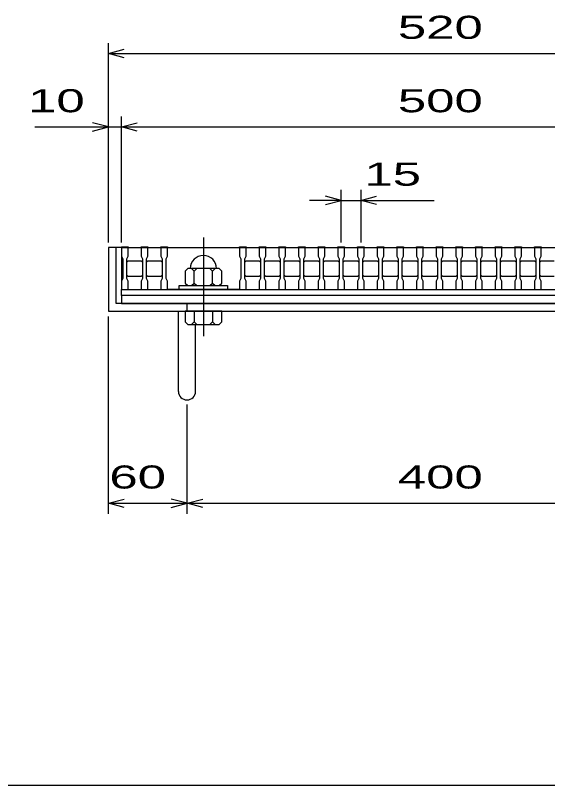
# Model space of a CAD drawing. Units: millimetres, scale not verified. Extents: x -1456 to 1385, y -1026 to 843.
# Drawn here: x -1011 to -605, y -917 to -330 of the extents above; entities that cross this region are included whole.
import ezdxf
from ezdxf.enums import TextEntityAlignment as Align

# ---------------------------------------------------------------- set-up
doc = ezdxf.new("R2010")
doc.units = ezdxf.units.MM
doc.header["$LTSCALE"] = 8
doc.linetypes.add('CHAIN', pattern=[18.5, 12, -1.5, 3.5, -1.5])
for name, color, linetype, lineweight in [('0_2', 150, 'Continuous', 25), ('16', 3, 'Continuous', 25), ('19', 6, 'Continuous', 25), ('22', 4, 'Continuous', 25)]:
    doc.layers.add(name, color=color, linetype=linetype, lineweight=lineweight)
doc.styles.add('ベクトル', font='')
doc.styles.get('ベクトル').set_extended_font_data('ベクトル')

msp = doc.modelspace()

# ---------------------------------------------------------------- linework, layer by layer
at = {"layer": '0_2'}
msp.add_line((1384.8, -917.2), (-1383.2, -917.2), dxfattribs=at)
at = {"layer": '16', "linetype": 'CHAIN'}
msp.add_line((-867.5, -499.4), (-867.5, -574.4), dxfattribs=at)
at = {"layer": '16'}
for p, q in [((-930, -507), (-930, -506.3)), ((-930, -506.3), (-925, -506.3)), ((-930, -507), (-930, -513.5)), ((-925, -507), (-930, -507)), ((-930, -507), (-930, -539)), ((-930, -507), (-430, -507)), ((-925, -506.3), (-925, -507)), ((-925, -513.5), (-925, -507)), ((-915, -507), (-915, -506.3)), ((-915, -506.3), (-910, -506.3)), ((-915, -507), (-915, -513.5)), ((-910, -507), (-915, -507)), ((-910, -506.3), (-910, -507)), ((-910, -513.5), (-910, -507)), ((-900, -507), (-900, -506.3)), ((-900, -506.3), (-895, -506.3)), ((-900, -507), (-900, -513.5)), ((-895, -507), (-900, -507)), ((-895, -506.3), (-895, -507)), ((-895, -513.5), (-895, -507)), ((-895, -507), (-840, -507)), ((-840, -507), (-840, -506.3)), ((-840, -506.3), (-835, -506.3)), ((-840, -507), (-840, -513.5)), ((-835, -507), (-840, -507)), ((-835, -506.3), (-835, -507)), ((-835, -513.5), (-835, -507)), ((-825, -507), (-825, -506.3)), ((-825, -506.3), (-820, -506.3)), ((-825, -507), (-825, -513.5)), ((-820, -507), (-825, -507)), ((-820, -506.3), (-820, -507)), ((-820, -513.5), (-820, -507)), ((-810, -507), (-810, -506.3)), ((-810, -506.3), (-805, -506.3)), ((-810, -507), (-810, -513.5)), ((-805, -507), (-810, -507)), ((-805, -506.3), (-805, -507)), ((-805, -513.5), (-805, -507)), ((-795, -507), (-795, -506.3)), ((-795, -506.3), (-790, -506.3)), ((-795, -507), (-795, -513.5)), ((-790, -507), (-795, -507)), ((-790, -506.3), (-790, -507)), ((-790, -513.5), (-790, -507)), ((-780, -507), (-780, -506.3)), ((-780, -506.3), (-775, -506.3)), ((-780, -507), (-780, -513.5)), ((-775, -507), (-780, -507)), ((-775, -506.3), (-775, -507)), ((-775, -513.5), (-775, -507)), ((-765, -507), (-765, -506.3)), ((-765, -506.3), (-760, -506.3)), ((-765, -507), (-765, -513.5)), ((-760, -507), (-765, -507)), ((-760, -506.3), (-760, -507)), ((-760, -513.5), (-760, -507)), ((-750, -507), (-750, -506.3)), ((-750, -506.3), (-745, -506.3)), ((-750, -507), (-750, -513.5)), ((-745, -507), (-750, -507)), ((-745, -506.3), (-745, -507)), ((-745, -513.5), (-745, -507)), ((-735, -507), (-735, -506.3)), ((-735, -506.3), (-730, -506.3)), ((-735, -507), (-735, -513.5)), ((-730, -507), (-735, -507)), ((-730, -506.3), (-730, -507)), ((-730, -513.5), (-730, -507)), ((-720, -507), (-720, -506.3)), ((-720, -506.3), (-715, -506.3)), ((-720, -507), (-720, -513.5)), ((-715, -507), (-720, -507)), ((-715, -506.3), (-715, -507)), ((-715, -513.5), (-715, -507)), ((-705, -507), (-705, -506.3)), ((-705, -506.3), (-700, -506.3)), ((-705, -507), (-705, -513.5)), ((-700, -507), (-705, -507)), ((-700, -506.3), (-700, -507)), ((-700, -513.5), (-700, -507)), ((-690, -507), (-690, -506.3)), ((-690, -506.3), (-685, -506.3)), ((-690, -507), (-690, -513.5)), ((-685, -507), (-690, -507)), ((-685, -506.3), (-685, -507)), ((-685, -513.5), (-685, -507)), ((-675, -507), (-675, -506.3)), ((-675, -506.3), (-670, -506.3)), ((-675, -507), (-675, -513.5)), ((-670, -507), (-675, -507)), ((-670, -506.3), (-670, -507)), ((-670, -513.5), (-670, -507)), ((-660, -507), (-660, -506.3)), ((-660, -506.3), (-655, -506.3)), ((-660, -507), (-660, -513.5)), ((-655, -507), (-660, -507)), ((-655, -506.3), (-655, -507)), ((-655, -513.5), (-655, -507)), ((-645, -507), (-645, -506.3)), ((-645, -506.3), (-640, -506.3)), ((-645, -507), (-645, -513.5)), ((-640, -507), (-645, -507)), ((-640, -506.3), (-640, -507)), ((-640, -513.5), (-640, -507)), ((-630, -507), (-630, -506.3)), ((-630, -506.3), (-625, -506.3)), ((-630, -507), (-630, -513.5)), ((-625, -507), (-630, -507)), ((-625, -506.3), (-625, -507)), ((-625, -513.5), (-625, -507)), ((-615, -507), (-615, -506.3)), ((-615, -506.3), (-610, -506.3)), ((-615, -507), (-615, -513.5)), ((-610, -507), (-615, -507)), ((-610, -506.3), (-610, -507)), ((-610, -513.5), (-610, -507)), ((-930, -513.5), (-929, -515.5)), ((-929, -515.5), (-929, -530.5)), ((-926, -515.5), (-925, -513.5)), ((-926, -530.5), (-926, -515.5)), ((-915, -513.5), (-914, -515.5)), ((-914, -515.5), (-914, -530.5)), ((-911, -515.5), (-910, -513.5)), ((-911, -530.5), (-911, -515.5)), ((-900, -513.5), (-899, -515.5)), ((-899, -515.5), (-899, -530.5)), ((-896, -515.5), (-895, -513.5)), ((-896, -530.5), (-896, -515.5)), ((-840, -513.5), (-839, -515.5)), ((-839, -515.5), (-839, -530.5)), ((-836, -515.5), (-835, -513.5)), ((-836, -530.5), (-836, -515.5)), ((-825, -513.5), (-824, -515.5)), ((-824, -515.5), (-824, -530.5)), ((-821, -515.5), (-820, -513.5)), ((-821, -530.5), (-821, -515.5)), ((-810, -513.5), (-809, -515.5)), ((-809, -515.5), (-809, -530.5)), ((-806, -515.5), (-805, -513.5)), ((-806, -530.5), (-806, -515.5)), ((-795, -513.5), (-794, -515.5)), ((-794, -515.5), (-794, -530.5)), ((-791, -515.5), (-790, -513.5)), ((-791, -530.5), (-791, -515.5)), ((-780, -513.5), (-779, -515.5)), ((-779, -515.5), (-779, -530.5)), ((-776, -515.5), (-775, -513.5)), ((-776, -530.5), (-776, -515.5)), ((-765, -513.5), (-764, -515.5)), ((-764, -515.5), (-764, -530.5)), ((-761, -515.5), (-760, -513.5)), ((-761, -530.5), (-761, -515.5)), ((-750, -513.5), (-749, -515.5)), ((-749, -515.5), (-749, -530.5)), ((-746, -515.5), (-745, -513.5)), ((-746, -530.5), (-746, -515.5)), ((-735, -513.5), (-734, -515.5)), ((-734, -515.5), (-734, -530.5)), ((-731, -515.5), (-730, -513.5)), ((-731, -530.5), (-731, -515.5)), ((-720, -513.5), (-719, -515.5)), ((-719, -515.5), (-719, -530.5)), ((-716, -515.5), (-715, -513.5)), ((-716, -530.5), (-716, -515.5)), ((-705, -513.5), (-704, -515.5)), ((-704, -515.5), (-704, -530.5)), ((-701, -515.5), (-700, -513.5)), ((-701, -530.5), (-701, -515.5)), ((-690, -513.5), (-689, -515.5)), ((-689, -515.5), (-689, -530.5)), ((-686, -515.5), (-685, -513.5)), ((-686, -530.5), (-686, -515.5)), ((-675, -513.5), (-674, -515.5)), ((-674, -515.5), (-674, -530.5)), ((-671, -515.5), (-670, -513.5)), ((-671, -530.5), (-671, -515.5)), ((-660, -513.5), (-659, -515.5)), ((-659, -515.5), (-659, -530.5)), ((-656, -515.5), (-655, -513.5)), ((-656, -530.5), (-656, -515.5)), ((-645, -513.5), (-644, -515.5)), ((-644, -515.5), (-644, -530.5)), ((-641, -515.5), (-640, -513.5)), ((-641, -530.5), (-641, -515.5)), ((-630, -513.5), (-629, -515.5)), ((-629, -515.5), (-629, -530.5)), ((-626, -515.5), (-625, -513.5)), ((-626, -530.5), (-626, -515.5)), ((-615, -513.5), (-614, -515.5)), ((-614, -515.5), (-614, -530.5)), ((-611, -515.5), (-610, -513.5)), ((-611, -530.5), (-611, -515.5)), ((-926, -518), (-925, -517)), ((-925, -517), (-915, -517)), ((-915, -517), (-914, -518)), ((-911, -518), (-910, -517)), ((-910, -517), (-900, -517)), ((-900, -517), (-899, -518)), ((-836, -518), (-835, -517)), ((-835, -517), (-825, -517)), ((-825, -517), (-824, -518)), ((-821, -518), (-820, -517)), ((-820, -517), (-810, -517)), ((-810, -517), (-809, -518)), ((-806, -518), (-805, -517)), ((-805, -517), (-795, -517)), ((-795, -517), (-794, -518)), ((-791, -518), (-790, -517)), ((-790, -517), (-780, -517)), ((-780, -517), (-779, -518)), ((-776, -518), (-775, -517)), ((-775, -517), (-765, -517)), ((-765, -517), (-764, -518)), ((-761, -518), (-760, -517)), ((-760, -517), (-750, -517)), ((-750, -517), (-749, -518)), ((-746, -518), (-745, -517)), ((-745, -517), (-735, -517)), ((-735, -517), (-734, -518)), ((-731, -518), (-730, -517)), ((-730, -517), (-720, -517)), ((-720, -517), (-719, -518)), ((-716, -518), (-715, -517)), ((-715, -517), (-705, -517)), ((-705, -517), (-704, -518)), ((-701, -518), (-700, -517)), ((-700, -517), (-690, -517)), ((-690, -517), (-689, -518)), ((-686, -518), (-685, -517)), ((-685, -517), (-675, -517)), ((-675, -517), (-674, -518)), ((-671, -518), (-670, -517)), ((-670, -517), (-660, -517)), ((-660, -517), (-659, -518)), ((-656, -518), (-655, -517)), ((-655, -517), (-645, -517)), ((-645, -517), (-644, -518)), ((-641, -518), (-640, -517)), ((-640, -517), (-630, -517)), ((-630, -517), (-629, -518)), ((-626, -518), (-625, -517)), ((-625, -517), (-615, -517)), ((-615, -517), (-614, -518)), ((-611, -518), (-610, -517)), ((-610, -517), (-600, -517)), ((-925, -529), (-926, -528)), ((-914, -528), (-915, -529)), ((-910, -529), (-911, -528)), ((-899, -528), (-900, -529)), ((-879.5, -523), (-881.5, -525)), ((-881.5, -525), (-881.5, -534)), ((-855.5, -523), (-879.5, -523)), ((-874.5, -525), (-876.5, -523)), ((-872.5, -523), (-874.5, -525)), ((-874.5, -534), (-874.5, -525)), ((-860.5, -525), (-862.5, -523)), ((-858.5, -523), (-860.5, -525)), ((-860.5, -534), (-860.5, -525)), ((-853.5, -525), (-855.5, -523)), ((-853.5, -534), (-853.5, -525)), ((-835, -529), (-836, -528)), ((-824, -528), (-825, -529)), ((-820, -529), (-821, -528)), ((-809, -528), (-810, -529)), ((-805, -529), (-806, -528)), ((-794, -528), (-795, -529)), ((-790, -529), (-791, -528)), ((-779, -528), (-780, -529)), ((-775, -529), (-776, -528)), ((-764, -528), (-765, -529)), ((-760, -529), (-761, -528)), ((-749, -528), (-750, -529)), ((-745, -529), (-746, -528)), ((-734, -528), (-735, -529)), ((-730, -529), (-731, -528)), ((-719, -528), (-720, -529)), ((-715, -529), (-716, -528)), ((-704, -528), (-705, -529)), ((-700, -529), (-701, -528)), ((-689, -528), (-690, -529)), ((-685, -529), (-686, -528)), ((-674, -528), (-675, -529)), ((-670, -529), (-671, -528)), ((-659, -528), (-660, -529)), ((-655, -529), (-656, -528)), ((-644, -528), (-645, -529)), ((-640, -529), (-641, -528)), ((-629, -528), (-630, -529)), ((-625, -529), (-626, -528)), ((-614, -528), (-615, -529)), ((-610, -529), (-611, -528)), ((-929, -530.5), (-930, -532.5)), ((-930, -532.5), (-930, -539)), ((-925, -532.5), (-926, -530.5)), ((-915, -529), (-925, -529)), ((-925, -539), (-925, -532.5)), ((-914, -530.5), (-915, -532.5)), ((-915, -532.5), (-915, -539)), ((-910, -532.5), (-911, -530.5)), ((-900, -529), (-910, -529)), ((-910, -539), (-910, -532.5)), ((-899, -530.5), (-900, -532.5)), ((-900, -532.5), (-900, -539)), ((-895, -532.5), (-896, -530.5)), ((-895, -539), (-895, -532.5)), ((-881.5, -534), (-879.5, -536)), ((-876.5, -536), (-874.5, -534)), ((-874.5, -534), (-872.5, -536)), ((-862.5, -536), (-860.5, -534)), ((-860.5, -534), (-858.5, -536)), ((-855.5, -536), (-853.5, -534)), ((-839, -530.5), (-840, -532.5)), ((-840, -532.5), (-840, -539)), ((-835, -532.5), (-836, -530.5)), ((-825, -529), (-835, -529)), ((-835, -539), (-835, -532.5)), ((-824, -530.5), (-825, -532.5)), ((-825, -532.5), (-825, -539)), ((-820, -532.5), (-821, -530.5)), ((-810, -529), (-820, -529)), ((-820, -539), (-820, -532.5)), ((-809, -530.5), (-810, -532.5)), ((-810, -532.5), (-810, -539)), ((-805, -532.5), (-806, -530.5)), ((-795, -529), (-805, -529)), ((-805, -539), (-805, -532.5)), ((-794, -530.5), (-795, -532.5)), ((-795, -532.5), (-795, -539)), ((-790, -532.5), (-791, -530.5)), ((-780, -529), (-790, -529)), ((-790, -539), (-790, -532.5)), ((-779, -530.5), (-780, -532.5)), ((-780, -532.5), (-780, -539)), ((-775, -532.5), (-776, -530.5)), ((-765, -529), (-775, -529)), ((-775, -539), (-775, -532.5)), ((-764, -530.5), (-765, -532.5)), ((-765, -532.5), (-765, -539)), ((-760, -532.5), (-761, -530.5)), ((-750, -529), (-760, -529)), ((-760, -539), (-760, -532.5)), ((-749, -530.5), (-750, -532.5)), ((-750, -532.5), (-750, -539)), ((-745, -532.5), (-746, -530.5)), ((-735, -529), (-745, -529)), ((-745, -539), (-745, -532.5)), ((-734, -530.5), (-735, -532.5)), ((-735, -532.5), (-735, -539)), ((-730, -532.5), (-731, -530.5)), ((-720, -529), (-730, -529)), ((-730, -539), (-730, -532.5)), ((-719, -530.5), (-720, -532.5)), ((-720, -532.5), (-720, -539)), ((-715, -532.5), (-716, -530.5)), ((-705, -529), (-715, -529)), ((-715, -539), (-715, -532.5)), ((-704, -530.5), (-705, -532.5)), ((-705, -532.5), (-705, -539)), ((-700, -532.5), (-701, -530.5)), ((-690, -529), (-700, -529)), ((-700, -539), (-700, -532.5)), ((-689, -530.5), (-690, -532.5)), ((-690, -532.5), (-690, -539)), ((-685, -532.5), (-686, -530.5)), ((-675, -529), (-685, -529)), ((-685, -539), (-685, -532.5)), ((-674, -530.5), (-675, -532.5)), ((-675, -532.5), (-675, -539)), ((-670, -532.5), (-671, -530.5)), ((-660, -529), (-670, -529)), ((-670, -539), (-670, -532.5)), ((-659, -530.5), (-660, -532.5)), ((-660, -532.5), (-660, -539)), ((-655, -532.5), (-656, -530.5)), ((-645, -529), (-655, -529)), ((-655, -539), (-655, -532.5)), ((-644, -530.5), (-645, -532.5)), ((-645, -532.5), (-645, -539)), ((-640, -532.5), (-641, -530.5)), ((-630, -529), (-640, -529)), ((-640, -539), (-640, -532.5)), ((-629, -530.5), (-630, -532.5)), ((-630, -532.5), (-630, -539)), ((-625, -532.5), (-626, -530.5)), ((-615, -529), (-625, -529)), ((-625, -539), (-625, -532.5)), ((-614, -530.5), (-615, -532.5)), ((-615, -532.5), (-615, -539)), ((-610, -532.5), (-611, -530.5)), ((-600, -529), (-610, -529)), ((-610, -539), (-610, -532.5)), ((-930, -539), (-925, -539)), ((-930, -539), (-430, -539)), ((-930, -539), (-430, -539)), ((-930, -543.5), (-930, -539)), ((-915, -539), (-910, -539)), ((-900, -539), (-895, -539)), ((-840, -539), (-895, -539)), ((-886, -539), (-886, -536)), ((-886, -536), (-849, -536)), ((-849, -539), (-886, -539)), ((-849, -536), (-849, -539)), ((-840, -539), (-835, -539)), ((-825, -539), (-820, -539)), ((-810, -539), (-805, -539)), ((-795, -539), (-790, -539)), ((-780, -539), (-775, -539)), ((-765, -539), (-760, -539)), ((-750, -539), (-745, -539)), ((-735, -539), (-730, -539)), ((-720, -539), (-715, -539)), ((-705, -539), (-700, -539)), ((-690, -539), (-685, -539)), ((-675, -539), (-670, -539)), ((-660, -539), (-655, -539)), ((-645, -539), (-640, -539)), ((-630, -539), (-625, -539)), ((-615, -539), (-610, -539)), ((-430, -543.5), (-930, -543.5)), ((-930, -543.5), (-930, -549.5)), ((-930, -549.5), (-430, -549.5))]:
    msp.add_line(p, q, dxfattribs=at)
msp.add_arc((-867.5, -523), 10, 0, 180, dxfattribs=at)
at = {"layer": '19'}
for p, q in [((-930, -507), (-940, -507)), ((-940, -507), (-940, -555.5)), ((-934, -549.5), (-934, -507)), ((-426, -549.5), (-934, -549.5)), ((-880, -555.5), (-880, -549.5)), ((-940, -555.5), (-420, -555.5)), ((-886.5, -616.61), (-886.5, -555.5)), ((-881.5, -555.5), (-881.5, -563.5)), ((-853.5, -555.5), (-881.5, -555.5)), ((-874.5, -555.5), (-874.5, -563.5)), ((-860.5, -555.5), (-860.5, -563.5)), ((-853.5, -563.5), (-853.5, -555.5)), ((-881.5, -563.5), (-879.5, -565.5)), ((-874.5, -563.5), (-876.5, -565.5)), ((-872.5, -565.5), (-874.5, -563.5)), ((-860.5, -563.5), (-862.5, -565.5)), ((-858.5, -565.5), (-860.5, -563.5)), ((-855.5, -565.5), (-853.5, -563.5)), ((-879.5, -565.5), (-855.5, -565.5)), ((-873.5, -616.61), (-873.5, -565.5))]:
    msp.add_line(p, q, dxfattribs=at)
msp.add_arc((-880, -616.61), 6.5, 180, 0, dxfattribs=at)
at = {"layer": '22'}
for p, q in [((-940, -503), (-940, -351)), ((-940, -359), (-928, -355.8)), ((-928, -362.2), (-940, -359)), ((-940, -359), (-420, -359)), ((-940, -503), (-940, -407)), ((-930, -503), (-930, -407)), ((-996, -415), (-940, -415)), ((-940, -415), (-952, -411.8)), ((-952, -418.2), (-940, -415)), ((-940, -415), (-930, -415)), ((-930, -415), (-918, -411.8)), ((-918, -418.2), (-930, -415)), ((-930, -415), (-430, -415)), ((-762.5, -503), (-762.5, -463)), ((-747.5, -463), (-747.5, -503)), ((-762.5, -471), (-774.5, -467.8)), ((-747.5, -471), (-735.5, -467.8)), ((-762.5, -471), (-786.5, -471)), ((-774.5, -474.2), (-762.5, -471)), ((-762.5, -471), (-747.5, -471)), ((-735.5, -474.2), (-747.5, -471)), ((-747.5, -471), (-691.5, -471)), ((-940, -709.9), (-940, -559.5)), ((-880, -709.9), (-880, -626.7)), ((-940, -701.9), (-928, -698.7)), ((-880, -701.9), (-892, -698.7)), ((-880, -701.9), (-868, -698.7)), ((-928, -705.1), (-940, -701.9)), ((-940, -701.9), (-880, -701.9)), ((-892, -705.1), (-880, -701.9)), ((-868, -705.1), (-880, -701.9)), ((-880, -701.9), (-480, -701.9))]:
    msp.add_line(p, q, dxfattribs=at)

# ---------------------------------------------------------------- texts
at = {"layer": '22', "color": 2, "style": 'ベクトル', "width": 1.65}
for s, p in [(' 520 ', (-730, -339)), (' 10 ', (-1012, -395)), (' 500 ', (-730, -395)), (' 15 ', (-755.5, -451)), (' 60 ', (-950, -681.9)), (' 400 ', (-730, -681.9))]:
    msp.add_text(s, height=17.6, dxfattribs=at).set_placement(p, align=Align.MIDDLE_LEFT)

doc.saveas('drawing.dxf')
